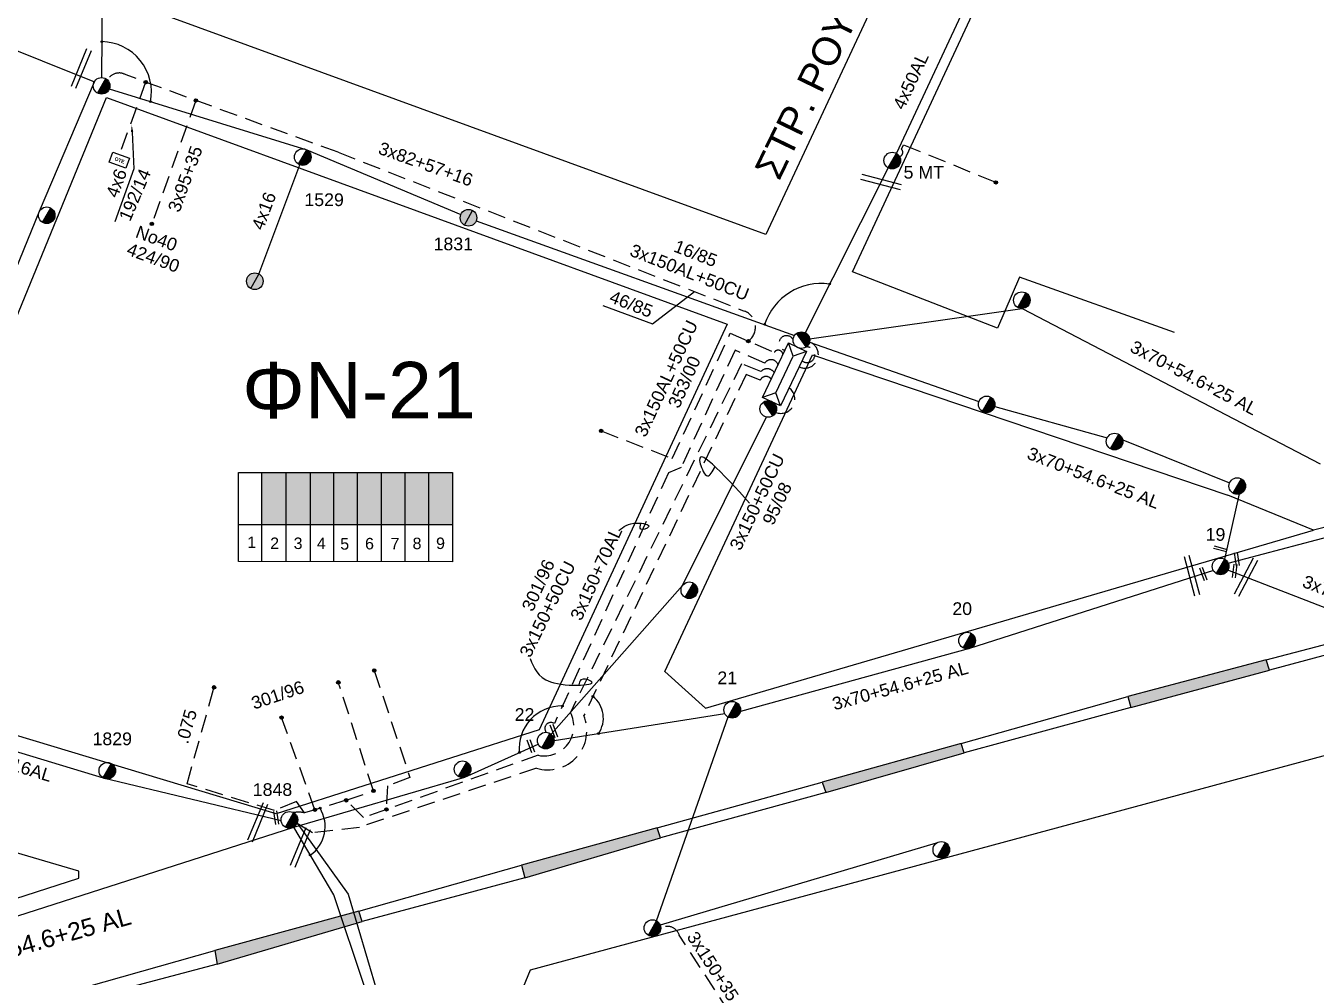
# Model space of a CAD drawing. Header units: millimetres. Extents: x 1421 to 7149, y 883 to 1925.
# Drawn here: x 5733.5 to 5916.5, y 1039.9 to 1174.9 of the extents above; entities that cross this region are included whole.
import ezdxf
from ezdxf import colors
from ezdxf.entities.mleader import LeaderData, LeaderLine
from ezdxf.enums import TextEntityAlignment as Align
from ezdxf.math import Vec2, Vec3

# ---------------------------------------------------------------- set-up
doc = ezdxf.new("R2010")
doc.units = ezdxf.units.MM
doc.linetypes.add('DASHED', pattern=[19.05, 12.7, -6.35])
for name, color, linetype in [('3x150+35', 7, 'DASHED'), ('3x82+57+13_5', 7, 'Continuous'), ('3x82+57+16', 7, 'Continuous'), ('Pillar', 7, 'Continuous'), ('Pillar OTE', 7, 'Continuous'), ('TRAIN', 7, 'Continuous'), ('Άγνωστα', 7, 'Continuous'), ('Γυμνά εναέρια ΧΤ (3Φ) 4x50AL', 7, 'Continuous'), ('Γυμνά εναέρια ΧΤ και ΦΟΠ (3Φ)   4x50+16AL', 7, 'Continuous'), ('Εναέρια παροχή ΧΤ 4x16', 7, 'SYN_LINE'), ('Καλωδια Χ.Τ 3x95+35', 7, 'DASHED'), ('Καλώδια ΧΤ   3x150+50CU', 7, 'DASHED'), ('Καλώδια ΧΤ   3x150+70AL', 7, 'DASHED'), ('Καλώδια ΧΤ   3x150AL+50CU', 7, 'DASHED'), ('Μηχανική τομή', 7, 'Continuous'), ('Στύλος Ξύλινος', 7, 'Continuous'), ('Στύλος Ξύλινος @ 1', 7, 'Continuous'), ('Στύλος ΦΜ', 7, 'Continuous'), ('Στύλος ΦΜ @ 1', 7, 'Continuous'), ('Συνδέσεις', 7, 'Continuous'), ('Συνεστραμμένα ΧΤ   3x70+54.6+25 AL', 7, 'SYN_LINE'), ('Συνεστραμμένα ΧΤ   4x120+25 AL', 7, 'SYN_LINE'), ('Τομή', 7, 'Continuous'), ('Υποσταθμός εναέριος 2 στύλων', 7, 'Continuous'), ('Υποσταθμός πόλεως', 7, 'Continuous'), ('Υπόβαθρο ΔΕΗ', 7, 'Continuous'), ('Υπόγεια Καλώδια Δικτύου ΧΤ   .075', 7, 'DASHED'), ('Υπόγεια καλώδια Παροχών ΧΤ   4x6', 7, 'DASHED')]:
    doc.layers.add(name, color=color, linetype=linetype)
doc.styles.add('arial', font='ARIAL.TTF')
doc.styles.get("Standard").update_dxf_attribs({"font": 'ARIAL.TTF'})
doc.linetypes.add('SYN_LINE', pattern='A,0.5,-0.0001,["/\\/\\/\\/",Standard,S=0.1,R=0,X=0,Y=-0.05],-0.25', length=0.7501)

# ---------------------------------------------------------------- blocks, each defined once
blk = doc.blocks.new('ΥΠΑΡΧΩΝ ΤΣΙΜΕΝΤΕΝΙΟΣ ΣΤΥΛΟΣ')
at = {"layer": 'Στύλος ΦΜ'}
blk.add_hatch(color=256, dxfattribs=at).paths.add_polyline_path([(-1.29, -2.28, 0.574793), (2.62, 0, 0.268822), (1.3, 2.27)])
blk.add_line((-1.29, -2.28), (1.3, 2.27), dxfattribs=at)
blk.add_circle((0, 0), 2.62, dxfattribs=at)
at = {"layer": 'Στύλος ΦΜ', "flags": 4}
for tag, p in [('ΑΡΙΘΜΟΣ', (-4.68, 8.05)), ('ΤΥΠΟΣ', (-4.91, 3.03))]:
    blk.add_attdef(tag, p, '', height=4, dxfattribs=at)
blk = doc.blocks.new('ΥΠΑΡΧΩΝ ΞΥΛΙΝΟΣ ΣΤΥΛΟΣ')
at = {"layer": 'Στύλος Ξύλινος'}
h = blk.add_hatch(color=256, dxfattribs=at)
h.paths.add_polyline_path([(-2.62, 0, 0.270008), (-1.29, -2.28), (1.3, 2.27, 0.576266)])
h.paths.add_polyline_path([(-1.29, -2.28, 0.574793), (2.62, 0, 0.268822), (1.3, 2.27)])
blk.add_line((-1.29, -2.28), (1.3, 2.27), dxfattribs=at)
blk.add_circle((0, 0), 2.62, dxfattribs=at)
at = {"layer": 'Στύλος Ξύλινος', "flags": 4}
for tag, p in [('ΑΡΙΘΜΟΣ', (-4.91, 8.6)), ('ΤΥΠΟΣ', (-4.85, 3.39))]:
    blk.add_attdef(tag, p, '', height=4, dxfattribs=at)
blk = doc.blocks.new('ΥΠΟΣΤΑΘΜΟΣ ΕΝΑΕΡΙΟΣ ΕΠΙ 2 ΣΤΥΛΩΝ')
at = {"layer": 'Υποσταθμός εναέριος 2 στύλων', "linetype": 'Continuous'}
for points in [[(-11.97, -2.11, 0.574793), (-8.45, -0.07, 0.268822), (-9.64, 1.98)], [(9.68, -2.15, 0.574793), (13.19, -0.1, 0.268822), (12.01, 1.95)]]:
    blk.add_hatch(color=256, dxfattribs=at).paths.add_polyline_path(points)
for p, q in [((-11.97, -2.11), (-9.64, 1.98)), ((9.68, -2.15), (12.01, 1.95))]:
    blk.add_line(p, q, dxfattribs=at)
for centre in [(-10.81, -0.07), (10.84, -0.1)]:
    blk.add_circle(centre, 2.36, dxfattribs=at)
at = {"layer": 'Υποσταθμός πόλεως', "linetype": 'Continuous', "ltscale": 40}
blk.add_lwpolyline([(-8.57, 2.82), (8.57, 2.82), (8.57, -2.82), (-8.57, -2.82)], close=True, dxfattribs=at)
for points in [[(-5.75, 0), (-8.57, 2.82)], [(-8.57, -2.82), (-5.75, 0)], [(-5.75, 0), (5.75, 0)], [(5.75, 0), (8.57, 2.82)], [(8.57, -2.82), (5.75, 0)]]:
    blk.add_lwpolyline(points, dxfattribs=at)
at = {"layer": 'Υποσταθμός εναέριος 2 στύλων', "ltscale": 40, "flags": 1}
for tag, p in [('ΜΕΤΑΣΧΗΜΑΤΙΣΜΟΣ', (14.09, 2.51)), ('ΙΣΧΥΣ', (14.07, -0.28)), ('ΑΡΙΘΜΟΣ', (14.19, -3))]:
    blk.add_attdef(tag, p, '', height=1.8, dxfattribs=at)
blk = doc.blocks.new('ΜΗΧΑΝΙΚΗ ΤΟΜΗ')
at = {"layer": 'Μηχανική τομή', "ltscale": 40}
for p, q in [((-3.67, 1.17), (3.91, 1.17)), ((3.91, -0.38), (-3.67, -0.38))]:
    blk.add_line(p, q, dxfattribs=at)
blk = doc.blocks.new('_ΣΥΝΔΕΣΗ')
at = {"layer": 'Συνδέσεις', "linetype": 'SYN_LINE', "ltscale": 40}
blk.add_hatch(color=256, dxfattribs=at).paths.add_polyline_path([(0.5, -0.01, 1), (-0.5, -0.01, 1)])
at = {"layer": 'Συνδέσεις'}
blk.add_circle((0, -0.01), 0.5, dxfattribs=at)
blk = doc.blocks.new('ΤΟΜΗ')
at = {"layer": 'Τομή', "ltscale": 40}
for p, q in [((10.95, 0.22), (-12.13, 0.22)), ((10.95, -2.57), (-12.13, -2.57))]:
    blk.add_line(p, q, dxfattribs=at)
blk = doc.blocks.new('PILLAR ΟΤΕ')
at = {"layer": 'Pillar OTE', "ltscale": 40}
blk.add_lwpolyline([(-3.31, 2.02), (3.39, 2.02), (3.39, -1.99), (-3.31, -1.99)], close=True, dxfattribs=at)
at = {"layer": 'Pillar OTE', "insert": (-1.81, 0.71), "char_height": 1.3575, "width": 109.961, "attachment_point": 1}
blk.add_mtext('{\\fArial|b1|i0|c161|p34;OTE}', dxfattribs=at)

msp = doc.modelspace()

# ---------------------------------------------------------------- hatches: boundary and pattern name
at = {"layer": 'Pillar', "linetype": 'DASHED', "lineweight": -3, "ltscale": 0.2}
h = msp.add_hatch(color=85, dxfattribs=at)
h.dxf.hatch_style = 1
h.paths.add_polyline_path([(5767, 1104.09), (5770.39, 1104.09), (5770.39, 1111.47), (5767, 1111.47)])
h = msp.add_hatch(color=5, dxfattribs=at)
h.dxf.hatch_style = 1
h.paths.add_polyline_path([(5770.48, 1104.1), (5773.86, 1104.09), (5773.86, 1111.47), (5770.48, 1111.47)])
h = msp.add_hatch(color=6, dxfattribs=at)
h.dxf.hatch_style = 1
h.paths.add_polyline_path([(5773.88, 1104.02), (5777.18, 1104.01), (5777.18, 1111.38), (5773.88, 1111.38)])
h = msp.add_hatch(color=27, dxfattribs=at)
h.dxf.hatch_style = 1
h.paths.add_polyline_path([(5780.57, 1111.44), (5777.18, 1111.45), (5777.18, 1104.08), (5780.57, 1104.07)])
h = msp.add_hatch(color=151, dxfattribs=at)
h.dxf.hatch_style = 1
h.paths.add_polyline_path([(5784.08, 1111.41), (5780.64, 1111.41), (5780.64, 1104.04), (5784.08, 1104.04)])
h = msp.add_hatch(color=62, dxfattribs=at)
h.dxf.hatch_style = 1
h.paths.add_polyline_path([(5787.36, 1111.44), (5783.97, 1111.44), (5783.97, 1104.07), (5787.36, 1104.06)])
at = {"layer": 'Pillar', "lineweight": -3, "ltscale": 0.1}
msp.add_hatch(color=30, dxfattribs=at).paths.add_polyline_path([(5787.3, 1104.09), (5790.69, 1104.08), (5790.69, 1111.46), (5787.3, 1111.46)])
at = {"layer": 'Pillar', "linetype": 'DASHED', "lineweight": -3, "ltscale": 0.2}
h = msp.add_hatch(color=50, dxfattribs=at)
h.dxf.hatch_style = 1
h.paths.add_polyline_path([(5794.04, 1111.45), (5790.65, 1111.45), (5790.65, 1104.07), (5794.04, 1104.07)])
at = {"layer": 'TRAIN', "lineweight": -3, "ltscale": 0.2, "true_color": 0x000000}
h = msp.add_hatch(color=18, dxfattribs=at)
h.paths.add_polyline_path([(5307.8, 916.69), (5307.42, 918.5), (5291.25, 913.97), (5291.64, 912.39)])
h.paths.add_polyline_path([(5346.98, 927.34), (5346.42, 929.06), (5327.1, 923.73), (5327.5, 922.11)])
h.paths.add_polyline_path([(5391.16, 939.49), (5390.8, 941.26), (5371.15, 935.67), (5371.54, 934.13)])
h.paths.add_polyline_path([(5434.79, 951.66), (5434.38, 953.09), (5414.01, 947.46), (5414.41, 946.17)])
h.paths.add_polyline_path([(5477.96, 963.3), (5477.54, 964.78), (5458.29, 959.48), (5458.63, 957.99)])
h.paths.add_polyline_path([(5521.09, 975.25), (5520.53, 976.64), (5500.93, 971.24), (5501.27, 969.85)])
h.paths.add_polyline_path([(5564.01, 987.31), (5563.53, 988.6), (5544.44, 983.44), (5544.83, 982.11)])
h.paths.add_polyline_path([(5607.53, 999.35), (5607.16, 1000.76), (5587.56, 995.37), (5587.86, 994.04)])
h.paths.add_polyline_path([(5650.69, 1011.59), (5650.43, 1012.86), (5630.95, 1007.38), (5631.3, 1006.34)])
h.paths.add_polyline_path([(5693.88, 1023.68), (5693.54, 1024.95), (5674.54, 1019.61), (5674.85, 1018.33)])
h.paths.add_polyline_path([(5737.23, 1035.54), (5736.76, 1037), (5717.39, 1031.65), (5717.78, 1030.17)])
h.paths.add_polyline_path([(5781.19, 1047.77), (5780.76, 1049.26), (5760.34, 1043.65), (5760.67, 1041.73)])
h.paths.add_polyline_path([(5823.52, 1059.63), (5823.07, 1061.07), (5803.83, 1055.75), (5804.29, 1053.97)])
h.paths.add_polyline_path([(5866.61, 1071.7), (5866.15, 1073.03), (5846.43, 1067.52), (5846.95, 1066.09)])
h.paths.add_polyline_path([(5909.89, 1083.42), (5909.41, 1084.91), (5889.8, 1079.69), (5890.21, 1078.15)])
h.paths.add_polyline_path([(5953.62, 1094.95), (5953.28, 1096.29), (5933.64, 1091.23), (5934.01, 1089.9)])
h.paths.add_polyline_path([(5997.35, 1106.64), (5996.86, 1108.11), (5977.14, 1102.73), (5977.41, 1101.27)])
h.paths.add_polyline_path([(6041.21, 1118.34), (6040.88, 1119.37), (6021.2, 1114.3), (6021.57, 1112.96)])
h.paths.add_polyline_path([(6084.53, 1129.62), (6084.2, 1130.76), (6064.3, 1125.6), (6064.68, 1124.35)])
h.paths.add_polyline_path([(6127.84, 1140.22), (6127.5, 1141.53), (6107.81, 1136.75), (6108.04, 1135.46)])
h.paths.add_polyline_path([(6171.81, 1151.11), (6171.55, 1152.4), (6152.67, 1147.67), (6152.97, 1146.48)])
h.paths.add_polyline_path([(6215.28, 1161.86), (6215.01, 1163.14), (6195.81, 1158.3), (6195.88, 1157.15)])
h.paths.add_polyline_path([(6259.15, 1172.81), (6258.76, 1174.15), (6239.12, 1169.06), (6239.43, 1167.95)])
h.paths.add_polyline_path([(6302.5, 1183.67), (6302.14, 1184.91), (6282.47, 1179.85), (6282.81, 1178.57)])
h.paths.add_polyline_path([(6345.81, 1195.12), (6345.34, 1196.39), (6325.6, 1191.31), (6326.02, 1189.97)])
h.paths.add_polyline_path([(6389.67, 1206.66), (6389.36, 1207.87), (6369.29, 1202.62), (6369.56, 1201.31)])
h.paths.add_polyline_path([(6431.91, 1217.89), (6431.52, 1219.19), (6411.91, 1213.83), (6412.23, 1212.81)])
h.paths.add_polyline_path([(6475.2, 1229.3), (6474.9, 1230.66), (6454.09, 1224.93), (6454.19, 1223.75)])
h.paths.add_polyline_path([(6518.46, 1241.13), (6518.14, 1242.4), (6498.69, 1237.32), (6498.94, 1235.86)])
h.paths.add_polyline_path([(6561.41, 1252.93), (6561.1, 1254.23), (6541.97, 1248.81), (6542.17, 1247.61)])
h.paths.add_polyline_path([(6605.11, 1264.65), (6604.74, 1265.83), (6585.45, 1260.81), (6585.83, 1259.21)])
h.paths.add_polyline_path([(6648.4, 1276.42), (6648.08, 1277.7), (6628.72, 1272.46), (6629.08, 1271.24)])
h.paths.add_polyline_path([(6691.88, 1288.22), (6691.32, 1289.41), (6671.43, 1284.06), (6671.77, 1282.84)])
h.paths.add_polyline_path([(6734.35, 1299.93), (6733.96, 1301.31), (6715.25, 1296.1), (6715.55, 1294.88)])
h.paths.add_polyline_path([(6778.12, 1311.81), (6777.64, 1313.25), (6758.13, 1307.89), (6758.57, 1306.43)])
h.paths.add_polyline_path([(6825.97, 1324.96), (6825.39, 1326.48), (6801.39, 1319.86), (6801.75, 1318.29)])
h.paths.add_polyline_path([(6869.13, 1336.91), (6868.69, 1338.47), (6844.91, 1331.97), (6845.37, 1330.54)])
h.paths.add_polyline_path([(6912.31, 1348.82), (6911.85, 1350.46), (6887.72, 1343.51), (6888.16, 1342.14)])
h.paths.add_polyline_path([(6956.15, 1360.98), (6955.58, 1362.85), (6931.4, 1355.89), (6932, 1354.3)])
h.paths.add_polyline_path([(6984.31, 1370.76), (6975.32, 1368.08), (6975.69, 1366.38), (6984.41, 1368.68)])

# ---------------------------------------------------------------- linework, layer by layer
at = {"layer": '3x150+35', "color": 6, "lineweight": -3, "ltscale": 0.2}
msp.add_lwpolyline([(5833.31, 1034.86), (5826.19, 1045.81, 0.486667), (5823.56, 1046.83)], format="xyb", dxfattribs=at)
at = {"layer": '3x82+57+13_5', "color": 27, "lineweight": -3, "ltscale": 0.1}
msp.add_lwpolyline([(5637.66, 1205.69), (5645.49, 1203.04), (5658.76, 1198.59), (5676.16, 1191.67), (5706.33, 1181.75), (5743.23, 1166.92)], dxfattribs=at)
at = {"layer": '3x82+57+16', "color": 5, "lineweight": -3, "ltscale": 0.1}
for points in [[(5745.35, 1165.9), (5773.36, 1157.26), (5795.2, 1148.08)], [(5797.37, 1147.17), (5842.54, 1130.94)]]:
    msp.add_lwpolyline(points, dxfattribs=at)
at = {"layer": '3x82+57+16', "color": 5, "linetype": 'DASHED', "lineweight": -3, "ltscale": 0.2}
msp.add_arc((5841.39, 1129.84), 1.05, 27.837, 258.7431, dxfattribs=at)
at = {"layer": 'Pillar', "lineweight": -3, "ltscale": 40}
for points in [[(5763.67, 1098.83), (5763.67, 1111.47), (5794.01, 1111.46), (5794.01, 1098.8), (5763.67, 1098.83)], [(5767, 1098.82), (5767, 1111.47)], [(5770.44, 1098.82), (5770.44, 1111.47)], [(5773.88, 1098.82), (5773.88, 1111.47)], [(5777.18, 1098.81), (5777.18, 1111.46)], [(5780.56, 1098.81), (5780.57, 1111.46)], [(5783.96, 1098.81), (5783.96, 1111.46)], [(5787.3, 1098.8), (5787.3, 1111.46)], [(5790.69, 1098.8), (5790.69, 1111.46)], [(5763.67, 1104.11), (5794.01, 1104.08)]]:
    msp.add_lwpolyline(points, dxfattribs=at)
at = {"layer": 'TRAIN', "color": 18, "lineweight": -3, "ltscale": 0.2, "true_color": 0x000000}
for points in [[(5717.78, 1030.17), (5737.23, 1035.54), (5736.76, 1037), (5760.34, 1043.65), (5760.67, 1041.73), (5781.19, 1047.77), (5780.76, 1049.26), (5803.83, 1055.75), (5804.29, 1053.97), (5823.52, 1059.63), (5823.07, 1061.07), (5846.43, 1067.52), (5846.95, 1066.09), (5866.61, 1071.7), (5866.15, 1073.03), (5889.8, 1079.69), (5890.21, 1078.15), (5909.89, 1083.42), (5909.41, 1084.91), (5933.64, 1091.23)], [(5934.01, 1089.9), (5909.89, 1083.42), (5909.41, 1084.91), (5889.8, 1079.69), (5890.21, 1078.15), (5866.61, 1071.7), (5866.15, 1073.03), (5846.43, 1067.52), (5846.95, 1066.09), (5823.52, 1059.63), (5823.07, 1061.07), (5803.83, 1055.75), (5804.29, 1053.97), (5781.19, 1047.77), (5780.76, 1049.26), (5760.34, 1043.65), (5760.67, 1041.73), (5737.23, 1035.54), (5736.76, 1037), (5717.39, 1031.65)]]:
    msp.add_lwpolyline(points, dxfattribs=at)
at = {"layer": 'Γυμνά εναέρια ΧΤ (3Φ) 4x50AL', "color": 62, "lineweight": -3, "ltscale": 0.1}
msp.add_lwpolyline([(5868.47, 1181.43), (5856.98, 1156.77)], dxfattribs=at)
at = {"layer": 'Γυμνά εναέρια ΧΤ (3Φ) 4x50AL', "color": 5, "lineweight": -3, "ltscale": 0.1}
msp.add_lwpolyline([(5855.81, 1154.72), (5844.03, 1131.31)], dxfattribs=at)
at = {"layer": 'Γυμνά εναέρια ΧΤ και ΦΟΠ (3Φ)   4x50+16AL', "color": 30, "linetype": 'Continuous', "lineweight": -3, "ltscale": 0.1}
msp.add_lwpolyline([(5709.36, 1078.79), (5744.49, 1068.14), (5769.72, 1062.12)], dxfattribs=at)
at = {"layer": 'Εναέρια παροχή ΧΤ 4x16', "color": 5, "lineweight": -3, "ltscale": 0.1}
msp.add_lwpolyline([(5766.58, 1139.64), (5772.36, 1155.13)], dxfattribs=at)
at = {"layer": 'Καλωδια Χ.Τ 3x95+35', "color": 30, "lineweight": -3, "ltscale": 0.2}
msp.add_lwpolyline([(5757.64, 1164.26), (5751.39, 1146.78)], dxfattribs=at)
at = {"layer": 'Καλώδια ΧΤ   3x150+50CU', "color": 62, "lineweight": -3, "ltscale": 0.2}
msp.add_lwpolyline([(5857.42, 1156.32, 0.602054), (5857.7, 1157.34), (5858, 1157.99), (5871.1, 1152.65)], format="xyb", dxfattribs=at)
at = {"layer": 'Καλώδια ΧΤ   3x150+50CU', "color": 151, "lineweight": -3, "ltscale": 0.2}
msp.add_lwpolyline([(5839.66, 1125.62, 0.498542), (5837.77, 1125.82), (5835.03, 1126.9), (5810.75, 1077.42, -0.632052), (5806.19, 1071.35), (5781.38, 1062.52), (5778.95, 1064.97), (5773.03, 1063.18), (5771.92, 1064.78), (5768.76, 1063.52), (5756.37, 1067.3)], format="xyb", dxfattribs=at)
at = {"layer": 'Καλώδια ΧΤ   3x150+50CU', "color": 85, "lineweight": -3, "ltscale": 0.2}
msp.add_lwpolyline([(5839.22, 1124.71, 0.58478), (5837.66, 1124.58), (5835.69, 1125.4), (5812.65, 1076.98, -0.634044), (5805.92, 1069.53), (5780.83, 1061.13), (5774.18, 1060.36), (5771.98, 1061.71)], format="xyb", dxfattribs=at)
at = {"layer": 'Καλώδια ΧΤ   3x150+50CU', "color": 151, "lineweight": -3, "ltscale": 0.2}
for points in [[(5778.95, 1064.97), (5782.82, 1066.3), (5777.83, 1081.71)], [(5782.93, 1083.39), (5787.99, 1068.22), (5784.8, 1067.02), (5784.64, 1063.68)], [(5774.52, 1063.63), (5769.78, 1076.7)]]:
    msp.add_lwpolyline(points, dxfattribs=at)
msp.add_arc((5772.2, 1059.34), 3.94, 77.7181, 100.4148, dxfattribs=at)
at = {"layer": 'Καλώδια ΧΤ   3x150+70AL', "color": 50, "lineweight": -3, "ltscale": 0.2}
msp.add_lwpolyline([(5840.2, 1126.74, 0.648429), (5838.3, 1126.98), (5834.09, 1128.85), (5826.43, 1112.17), (5824.66, 1111.45), (5808.47, 1075.85, 0.871008), (5807.31, 1074.62)], format="xyb", dxfattribs=at)
at = {"layer": 'Καλώδια ΧΤ   3x150AL+50CU', "color": 30, "lineweight": -3, "ltscale": 0.2}
for points in [[(5777.79, 1156.91), (5747.73, 1167.88, 0.436495), (5745.09, 1167.17)], [(5777.79, 1156.91), (5835.41, 1134.39, -0.596876), (5835.98, 1130.13, 0.261701)], [(5815.1, 1117.38), (5825.18, 1113.48), (5833.42, 1131.24), (5839.66, 1128.53, -0.748542), (5840.89, 1128.17)]]:
    msp.add_lwpolyline(points, format="xyb", dxfattribs=at)
at = {"layer": 'Συνεστραμμένα ΧΤ   3x70+54.6+25 AL', "color": 5, "lineweight": -3, "ltscale": 20}
msp.add_lwpolyline([(5771.03, 1261.14), (5762.98, 1237.01), (5744.41, 1191.37), (5744.26, 1167.51)], dxfattribs=at)
at = {"layer": 'Συνεστραμμένα ΧΤ   3x70+54.6+25 AL', "color": 30, "lineweight": -3, "ltscale": 20}
msp.add_lwpolyline([(5691.31, 1038.14), (5707.59, 1080.28), (5725.38, 1123.94), (5735.45, 1148.56), (5743.23, 1166.92)], dxfattribs=at)
at = {"layer": 'Συνεστραμμένα ΧΤ   3x70+54.6+25 AL', "color": 27, "lineweight": -3, "ltscale": 20}
msp.add_lwpolyline([(5844.66, 1130.45), (5874.83, 1134.75), (5917.08, 1112.71)], dxfattribs=at)
at = {"layer": 'Συνεστραμμένα ΧΤ   3x70+54.6+25 AL', "color": 62, "lineweight": -3, "ltscale": 20}
for points in [[(5844.65, 1129.98), (5868.68, 1121.57)], [(5870.92, 1120.86), (5886.87, 1116.4)], [(5889.07, 1116.12), (5904.23, 1110)], [(5904.03, 1098.62), (5939.12, 1107.87)]]:
    msp.add_lwpolyline(points, dxfattribs=at)
at = {"layer": 'Συνεστραμμένα ΧΤ   3x70+54.6+25 AL', "color": 6, "lineweight": -3, "ltscale": 20}
for points in [[(5808.02, 1074.33), (5826.64, 1095.43), (5838.54, 1119.36)], [(5901.93, 1097.56), (5867.36, 1086.51), (5834.85, 1077.59)], [(5832.65, 1077.25), (5808.42, 1073.42)], [(5822.97, 1047.86), (5833.11, 1076.79)], [(5862.63, 1058.87), (5823.49, 1047.24)]]:
    msp.add_lwpolyline(points, dxfattribs=at)
at = {"layer": 'Συνεστραμμένα ΧΤ   3x70+54.6+25 AL', "color": 62, "lineweight": -3, "ltscale": 10}
msp.add_lwpolyline([(5903.54, 1099.18), (5905.66, 1108.44)], dxfattribs=at)
at = {"layer": 'Συνεστραμμένα ΧΤ   3x70+54.6+25 AL', "color": 1, "lineweight": -3, "ltscale": 20}
msp.add_lwpolyline([(5933.17, 1086.31), (5904, 1097.62)], dxfattribs=at)
at = {"layer": 'Συνεστραμμένα ΧΤ   3x70+54.6+25 AL', "color": 2, "lineweight": -3, "ltscale": 20}
msp.add_lwpolyline([(5691.87, 1037.43), (5729.7, 1047.71), (5771.5, 1061.17), (5795.77, 1068.24), (5806.17, 1072.95)], dxfattribs=at)
at = {"layer": 'Συνεστραμμένα ΧΤ   3x70+54.6+25 AL', "color": 206, "linetype": 'DASHED', "lineweight": -3, "ltscale": 0.2}
msp.add_arc((5844.01, 1128.19), 1.9, 244.5011, 70.4435, dxfattribs=at)
at = {"layer": 'Συνεστραμμένα ΧΤ   3x70+54.6+25 AL', "color": 27, "linetype": 'DASHED', "lineweight": -3, "ltscale": 0.2}
msp.add_arc((5844.3, 1128.18), 1.11, 230.6866, 96.7325, dxfattribs=at)
at = {"layer": 'Συνεστραμμένα ΧΤ   3x70+54.6+25 AL', "color": 6, "linetype": 'DASHED', "lineweight": -3, "ltscale": 0.2}
msp.add_arc((5840.58, 1121.87), 2, 249.0048, 53.9545, dxfattribs=at)
at = {"layer": 'Συνεστραμμένα ΧΤ   4x120+25 AL', "color": 151, "lineweight": -3, "ltscale": 15}
msp.add_lwpolyline([(5771.98, 1061.71), (5779.21, 1051.66), (5783.34, 1037.76)], dxfattribs=at)
at = {"layer": 'Συνεστραμμένα ΧΤ   4x120+25 AL', "color": 85, "lineweight": -3, "ltscale": 20, "flags": 128}
msp.add_lwpolyline([(5781.57, 1038.42), (5777.19, 1051.56), (5771.5, 1061.17)], dxfattribs=at)
at = {"layer": 'Υπόβαθρο ΔΕΗ', "lineweight": -3, "ltscale": 0.1}
for p, q in [((5822.38, 1132.56), (5828.34, 1137.15)), ((5815.34, 1135.16), (5822.38, 1132.56))]:
    msp.add_line(p, q, dxfattribs=at)
at = {"layer": 'Υπόβαθρο ΔΕΗ', "lineweight": -3, "ltscale": 0.2}
for points in [[(5838.48, 1145.24), (5750.99, 1177.17), (5783.47, 1257.27), (5874.37, 1222.19), (5838.48, 1145.24)], [(5896.41, 1131.34), (5874.44, 1139.19), (5871.32, 1131.96), (5850.73, 1139.94), (5886.86, 1217.63), (5888.95, 1216.72), (5943.27, 1213.47), (5954.24, 1241.34), (6033.61, 1200.49), (5987.76, 1121.5), (5916.12, 1103.3)], [(5710.54, 1080.71), (5744.94, 1164.67), (5833, 1132.52), (5806.33, 1074.98), (5769.01, 1063.07), (5710.54, 1080.71)], [(5829.9, 1078.03), (5824.15, 1083.23), (5845.08, 1128.19), (5904, 1108.26)], [(5829.9, 1078.03), (5916.12, 1103.3), (5904, 1108.26)], [(5917.7, 985.96), (5803.44, 1036.88), (5805.09, 1040.91), (5929.96, 1074.63), (5950.73, 1070.23), (5917.7, 985.96)], [(5695.31, 1043.77), (5697.47, 1039.87), (5741.01, 1053.92), (5741.01, 1054.92), (5704.47, 1065.66), (5695.31, 1043.77)]]:
    msp.add_lwpolyline(points, dxfattribs=at)
at = {"layer": 'Υπόβαθρο ΔΕΗ', "lineweight": -3}
for centre, radius, start, end in [((5744.18, 1165.46), 7.15, 348.8144, 89.0536), ((5846.29, 1129.87), 8.42, 81.7235, 162.0355), ((5809.51, 1072.31), 6.04, 89.1208, 185.3695), ((5811.53, 1076.64), 3.89, 325.1324, 51.7377), ((5770.97, 1061.26), 4.99, 305.1392, 31.2567)]:
    msp.add_arc(centre, radius, start, end, dxfattribs=at)
at = {"layer": 'Υπόβαθρο ΔΕΗ', "lineweight": -3, "ltscale": 0.1}
for points in [[(5836.16, 1107.14), (5829.17, 1112.72), (5830.19, 1110.99), (5831.25, 1112.31)], [(5817.63, 1103.23), (5820.2, 1104.31), (5821.82, 1103.77), (5820.74, 1103.44), (5820.74, 1104.25)], [(5805.05, 1085.07), (5807.91, 1081.8), (5813.56, 1081.94), (5812.24, 1082.04), (5811.92, 1081.36)]]:
    msp.add_spline(points, degree=3, dxfattribs=at)
at = {"layer": 'Υπόγεια Καλώδια Δικτύου ΧΤ   .075', "color": 151, "lineweight": -3, "ltscale": 0.2}
msp.add_lwpolyline([(5756.37, 1067.3), (5760.21, 1081)], dxfattribs=at)
at = {"layer": 'Υπόγεια καλώδια Παροχών ΧΤ   4x6', "color": 30, "lineweight": -3, "ltscale": 0.2}
msp.add_lwpolyline([(5750.5, 1166.86), (5746.82, 1156.7)], dxfattribs=at)

# ---------------------------------------------------------------- block references
at = {"layer": 'Pillar OTE', "xscale": 0.375, "yscale": 0.375, "zscale": 0.375, "rotation": 340}
msp.add_blockref('PILLAR ΟΤΕ', (5746.76, 1155.78), dxfattribs=at)
at = {"layer": 'Μηχανική τομή', "lineweight": -3}
for p, xscale, yscale, zscale, rotation in [((5902.87, 1100.54), 0.2499999999986581, 0.2499999999986581, 0.2499999999986581, 345.3015577466061), ((5905.36, 1099.16), 0.2499999999990112, 0.2499999999990112, 0.2499999999990112, 98.01836032919503), ((5905.04, 1097.47), 0.2499999999984794, 0.2499999999984794, 0.2499999999984794, 82.28825664746135), ((5900.61, 1097.08), 0.2499999999983369, 0.2499999999983369, 0.2499999999983369, 110.7123918091632), ((5808.51, 1074.8), 0.2499999999983369, 0.2499999999983369, 0.2499999999983369, 110.7123918091632), ((5805.24, 1072.67), 0.2499999999983369, 0.2499999999983369, 0.2499999999983369, 110.7123918091632), ((5769.11, 1062.47), 0.2499999999990112, 0.2499999999990112, 0.2499999999990112, 98.01836032919503)]:
    msp.add_blockref('ΜΗΧΑΝΙΚΗ ΤΟΜΗ', p, dxfattribs=dict(at, xscale=xscale, yscale=yscale, zscale=zscale, rotation=rotation))
at = {"layer": 'Στύλος Ξύλινος @ 1', "lineweight": -3, "ltscale": 40}
ref = msp.add_blockref('ΥΠΑΡΧΩΝ ΞΥΛΙΝΟΣ ΣΤΥΛΟΣ', (5796.29, 1147.62), dxfattribs=dict(at, xscale=0.4499999999998181, yscale=0.4499999999998181, zscale=0.4499999999998181))
ref.add_attrib('ΑΡΙΘΜΟΣ', '1831', (5791.34, 1143.01), dxfattribs={"layer": 'Στύλος Ξύλινος', "height": 1.8, "flags": 4})
at = {"layer": 'Στύλος Ξύλινος @ 1', "lineweight": -3, "ltscale": 40, "xscale": 0.4499999999998181, "yscale": 0.4499999999998181, "zscale": 0.4499999999998181}
msp.add_blockref('ΥΠΑΡΧΩΝ ΞΥΛΙΝΟΣ ΣΤΥΛΟΣ', (5765.99, 1138.62), dxfattribs=at)
at = {"layer": 'Στύλος ΦΜ @ 1', "lineweight": -3, "ltscale": 40, "xscale": 0.4499999999998181, "yscale": 0.4499999999998181, "zscale": 0.4499999999998181}
for p in [(5744.26, 1166.34), (5736.47, 1147.98), (5874.77, 1135.93), (5869.78, 1121.14), (5887.92, 1115.87), (5905.32, 1109.56), (5827.61, 1094.77), (5795.45, 1069.37), (5863.35, 1057.94), (5822.38, 1046.84)]:
    msp.add_blockref('ΥΠΑΡΧΩΝ ΤΣΙΜΕΝΤΕΝΙΟΣ ΣΤΥΛΟΣ', p, dxfattribs=at)
at = {"layer": 'Στύλος ΦΜ @ 1', "lineweight": -3, "ltscale": 40}
ref = msp.add_blockref('ΥΠΑΡΧΩΝ ΤΣΙΜΕΝΤΕΝΙΟΣ ΣΤΥΛΟΣ', (5772.78, 1156.24), dxfattribs=dict(at, xscale=0.4499999999998181, yscale=0.4499999999998181, zscale=0.4499999999998181))
ref.add_attrib('ΑΡΙΘΜΟΣ', '1529', (5773.02, 1149.28), dxfattribs={"layer": 'Στύλος ΦΜ', "height": 1.8, "flags": 4})
ref = msp.add_blockref('ΥΠΑΡΧΩΝ ΤΣΙΜΕΝΤΕΝΙΟΣ ΣΤΥΛΟΣ', (5856.39, 1155.74), dxfattribs=dict(at, xscale=0.4499999999998181, yscale=0.4499999999998181, zscale=0.4499999999998181))
ref.add_attrib('ΑΡΙΘΜΟΣ', '5 MT', (5858, 1153.18), dxfattribs={"layer": 'Στύλος ΦΜ', "height": 1.8, "flags": 4})
ref = msp.add_blockref('ΥΠΑΡΧΩΝ ΤΣΙΜΕΝΤΕΝΙΟΣ ΣΤΥΛΟΣ', (5902.95, 1098.16), dxfattribs=dict(at, xscale=0.4499999999998181, yscale=0.4499999999998181, zscale=0.4499999999998181))
ref.add_attrib('ΑΡΙΘΜΟΣ', '19', (5900.84, 1101.79), dxfattribs={"layer": 'Στύλος ΦΜ', "height": 1.8, "flags": 4})
ref = msp.add_blockref('ΥΠΑΡΧΩΝ ΤΣΙΜΕΝΤΕΝΙΟΣ ΣΤΥΛΟΣ', (5867.01, 1087.63), dxfattribs=dict(at, xscale=0.4499999999998181, yscale=0.4499999999998181, zscale=0.4499999999998181))
ref.add_attrib('ΑΡΙΘΜΟΣ', '20', (5864.91, 1091.26), dxfattribs={"layer": 'Στύλος ΦΜ', "height": 1.8, "flags": 4})
ref = msp.add_blockref('ΥΠΑΡΧΩΝ ΤΣΙΜΕΝΤΕΝΙΟΣ ΣΤΥΛΟΣ', (5833.69, 1077.81), dxfattribs=dict(at, xscale=0.4499999999998181, yscale=0.4499999999998181, zscale=0.4499999999998181))
ref.add_attrib('ΑΡΙΘΜΟΣ', '21', (5831.59, 1081.44), dxfattribs={"layer": 'Στύλος ΦΜ', "height": 1.8, "flags": 4})
ref = msp.add_blockref('ΥΠΑΡΧΩΝ ΤΣΙΜΕΝΤΕΝΙΟΣ ΣΤΥΛΟΣ', (5807.25, 1073.44), dxfattribs=dict(at, xscale=0.4499999999998181, yscale=0.4499999999998181, zscale=0.4499999999998181))
ref.add_attrib('ΑΡΙΘΜΟΣ', '22', (5802.84, 1076.24), dxfattribs={"layer": 'Στύλος ΦΜ', "height": 1.8, "flags": 4})
ref = msp.add_blockref('ΥΠΑΡΧΩΝ ΤΣΙΜΕΝΤΕΝΙΟΣ ΣΤΥΛΟΣ', (5745.07, 1069.16), dxfattribs=dict(at, xscale=0.4499999999998181, yscale=0.4499999999998181, zscale=0.4499999999998181))
ref.add_attrib('ΑΡΙΘΜΟΣ', '1829', (5742.97, 1072.79), dxfattribs={"layer": 'Στύλος ΦΜ', "height": 1.8, "flags": 4})
ref = msp.add_blockref('ΥΠΑΡΧΩΝ ΤΣΙΜΕΝΤΕΝΙΟΣ ΣΤΥΛΟΣ', (5770.9, 1062.19), dxfattribs=dict(at, xscale=0.4499999999998181, yscale=0.4499999999998181, zscale=0.4499999999998181))
ref.add_attrib('ΑΡΙΘΜΟΣ', '1848', (5765.7, 1065.59), dxfattribs={"layer": 'Στύλος ΦΜ', "height": 1.8, "flags": 4})
at = {"layer": 'Συνδέσεις', "lineweight": -3}
for p, xscale, yscale, zscale in [((5744.3, 1172.61), 0.25, 0.25, 0.25), ((5750.51, 1166.87), 0.4777242751392805, 0.4777242751392805, 0.4777242751392805), ((5751.21, 1164.1), 0.25, 0.25, 0.25), ((5757.64, 1164.27), 0.4777242751392805, 0.4777242751392805, 0.4777242751392805), ((5871.1, 1152.65), 0.4777242751392805, 0.4777242751392805, 0.4777242751392805), ((5751.38, 1146.75), 0.4777242751392805, 0.4777242751392805, 0.4777242751392805), ((5847.51, 1138.23), 0.25, 0.25, 0.25), ((5838.29, 1132.5), 0.25, 0.25, 0.25), ((5835.98, 1130.13), 0.4777242751392805, 0.4777242751392805, 0.4777242751392805), ((5815.1, 1117.38), 0.4777242751392805, 0.4777242751392805, 0.4777242751392805), ((5782.93, 1083.39), 0.4777242751392805, 0.4777242751392805, 0.4777242751392805), ((5777.83, 1081.71), 0.4777242751392805, 0.4777242751392805, 0.4777242751392805), ((5760.21, 1081), 0.4777242751392805, 0.4777242751392805, 0.4777242751392805), ((5813.94, 1079.7), 0.25, 0.25, 0.25), ((5809.61, 1078.35), 0.25, 0.25, 0.25), ((5769.78, 1076.71), 0.4777242751392805, 0.4777242751392805, 0.4777242751392805), ((5814.74, 1074.44), 0.25, 0.25, 0.25), ((5803.51, 1071.77), 0.25, 0.25, 0.25), ((5778.95, 1064.97), 0.4777242751392805, 0.4777242751392805, 0.4777242751392805), ((5782.82, 1066.3), 0.4777242751392805, 0.4777242751392805, 0.4777242751392805), ((5774.52, 1063.64), 0.4777242751392805, 0.4777242751392805, 0.4777242751392805), ((5775.25, 1063.87), 0.25, 0.25, 0.25), ((5784.65, 1063.68), 0.4777242751392805, 0.4777242751392805, 0.4777242751392805), ((5773.85, 1057.21), 0.25, 0.25, 0.25)]:
    msp.add_blockref('_ΣΥΝΔΕΣΗ', p, dxfattribs=dict(at, xscale=xscale, yscale=yscale, zscale=zscale))
at = {"layer": 'Τομή', "lineweight": -3}
for p, xscale, yscale, zscale, rotation in [((5741.14, 1169.03), 0.2499999999985497, 0.2499999999985497, 0.2499999999985497, 67.5419004448367), ((5854.57, 1152.47), 0.2500000000002227, 0.2500000000002227, 0.2500000000002227, 165.3241463937415), ((5898.55, 1096.93), 0.2499999999988259, 0.2499999999988259, 0.2499999999988259, 104.7627372299681), ((5906.35, 1096.87), 0.2499999999986335, 0.2499999999986335, 0.2499999999986335, 62.07529591699989), ((5766.16, 1062.07), 0.2499999999985497, 0.2499999999985497, 0.2499999999985497, 67.5419004448367), ((5772.22, 1058.49), 0.2499999999985497, 0.2499999999985497, 0.2499999999985497, 67.5419004448367)]:
    msp.add_blockref('ΤΟΜΗ', p, dxfattribs=dict(at, xscale=xscale, yscale=yscale, zscale=zscale, rotation=rotation))
at = {"layer": 'Υποσταθμός εναέριος 2 στύλων', "lineweight": -3, "xscale": 0.5, "yscale": 0.5, "zscale": 0.5, "rotation": 64.3354028717684}
msp.add_blockref('ΥΠΟΣΤΑΘΜΟΣ ΕΝΑΕΡΙΟΣ ΕΠΙ 2 ΣΤΥΛΩΝ', (5841.11, 1125.39), dxfattribs=at)

# ---------------------------------------------------------------- texts
at = {"lineweight": -3, "ltscale": 40, "insert": (5836.75, 1154.49), "char_height": 4, "width": 64.8866, "attachment_point": 1, "rotation": 64.1643, "style": 'arial'}
msp.add_mtext('ΣΤΡ. ΡΟΥΜΠΕΣΗ', dxfattribs=at)
at = {"layer": 'Pillar', "lineweight": -3, "ltscale": 30, "char_height": 1.63, "width": 11.2573, "attachment_point": 1}
for s, insert in [('1', (5764.92, 1102.39)), ('2', (5768.16, 1102.25)), ('3', (5771.49, 1102.25)), ('4', (5774.79, 1102.25)), ('5', (5778.1, 1102.17)), ('6', (5781.62, 1102.2)), ('7', (5785.24, 1102.2)), ('8', (5788.36, 1102.23)), ('9', (5791.69, 1102.25))]:
    msp.add_mtext(s, dxfattribs=dict(at, insert=insert))
at = {"layer": 'Άγνωστα', "lineweight": -3, "ltscale": 0.1}
for s, height, rotation, p in [('3x70+54.6+25 AL', 1.8, 332.4457, (5899.18, 1124.92)), ('3x70+54.6+25 AL', 1.8, 338.6966, (5884.94, 1110.72)), ('3x70+54.6+25 AL', 1.8, 338.7995, (5923.98, 1092.55)), ('3x70+54.6+25 AL', 1.8, 15.337, (5857.52, 1081.22)), (' 3x70+54.6+25 AL', 2.5, 15.6108, (5734.58, 1044.79))]:
    msp.add_text(s, height=height, rotation=rotation, dxfattribs=at).set_placement(p, align=Align.MIDDLE_CENTER)
at = {"layer": 'Υπόβαθρο ΔΕΗ', "lineweight": -3, "ltscale": 0.1}
for s, rotation, p in [('4x50AL', 65.0288, (5859.01, 1167.05)), ('3x95+35', 70, (5756.11, 1153.14)), ('3x82+57+16', 340.2363, (5790.24, 1155.24)), ('4x6', 70, (5746.36, 1152.54)), ('192/14', 66.8279, (5748.98, 1150.88)), ('4x16', 69.5197, (5767.26, 1148.6)), ('No40', 340, (5752.05, 1144.7)), ('424/90', 340, (5751.59, 1141.96)), ('3x150AL+50CU', 338.66, (5827.65, 1139.89)), ('16/85', 338.66, (5828.51, 1142.57)), ('46/85', 338.66, (5819.38, 1135.39)), ('3x150AL+50CU', 65.1205, (5824.33, 1124.82)), ('353/00', 66.0553, (5826.89, 1124.33)), ('3x150+50CU', 64.5508, (5837.22, 1107.31)), ('95/08', 64.5508, (5840.05, 1107.08)), ('3x150+70AL', 65.5461, (5814.4, 1097.15)), ('3x150+50CU', 63.861, (5807.49, 1092.09)), ('301/96', 65.5461, (5806.18, 1095.49)), ('301/96', 18.6321, (5769.23, 1079.91)), ('.075', 74.3248, (5756.29, 1075.45)), ('4x50+16AL', 343.139, (5731.03, 1070.27)), ('3x150+35', 303.0392, (5830.96, 1041.43))]:
    msp.add_text(s, height=1.8, rotation=rotation, dxfattribs=at).set_placement(p, align=Align.MIDDLE_CENTER)
at = {"layer": 'Υπόβαθρο ΔΕΗ', "lineweight": -3, "insert": (5764.18, 1127.17), "char_height": 8, "width": 84.6573, "attachment_point": 1}
msp.add_mtext('ΦN-21', dxfattribs=at)

# ---------------------------------------------------------------- leaders
at = {"layer": 'Υπόβαθρο ΔΕΗ', "lineweight": -3, "ltscale": 0.2}
ml = msp.add_multileader_mtext('Standard', dxfattribs=at)
ml.set_content('', color=256)
ml.set_leader_properties()
ml.build(insert=Vec2(0, 0))
ml.multileader.update_dxf_attribs({"arrow_head_size": 1})
ctx = ml.context
ctx.base_point, ctx.arrow_head_size, ctx.plane_origin, ctx.plane_x_axis, ctx.plane_y_axis = Vec3(5744.74, 1143.3), 1, Vec3(5748.53, 1161.42), Vec3(0.34202, 0.939693), Vec3(-0.939693, 0.34202)
ctx.text_align_type = 2
notes = []
notes.append((ctx, [(1, (1, 1, 0), (5748.85, 1154.58), (-0.34202, -0.939693), 8, [(0, [(5748.53, 1160.79)], 0, [])])]))
ctx.mtext.insert, ctx.mtext.text_direction, ctx.mtext.rotation, ctx.mtext.alignment, ctx.mtext.flow_direction = Vec3(5743.55, 1145.87), Vec3(0.34202, 0.939693), 1.22173, 3, 5
for ctx, leaders in notes:
    for number, flags, end, landing, length, lines in leaders:
        leader = LeaderData()
        leader.index, (leader.has_last_leader_line, leader.has_dogleg_vector, leader.attachment_direction) = number, flags
        leader.last_leader_point, leader.dogleg_vector, leader.dogleg_length = Vec3(end), Vec3(landing), length
        for number, points, colour, breaks in lines:
            line = LeaderLine()
            line.index, line.vertices, line.color, line.breaks = number, Vec3.list(points), colors.encode_raw_color(colour), breaks
            leader.lines.append(line)
        ctx.leaders.append(leader)

doc.saveas('drawing.dxf')
